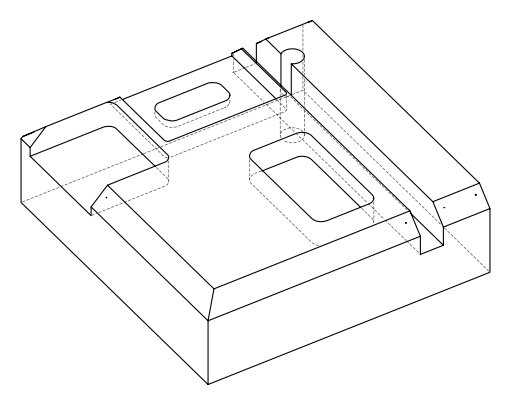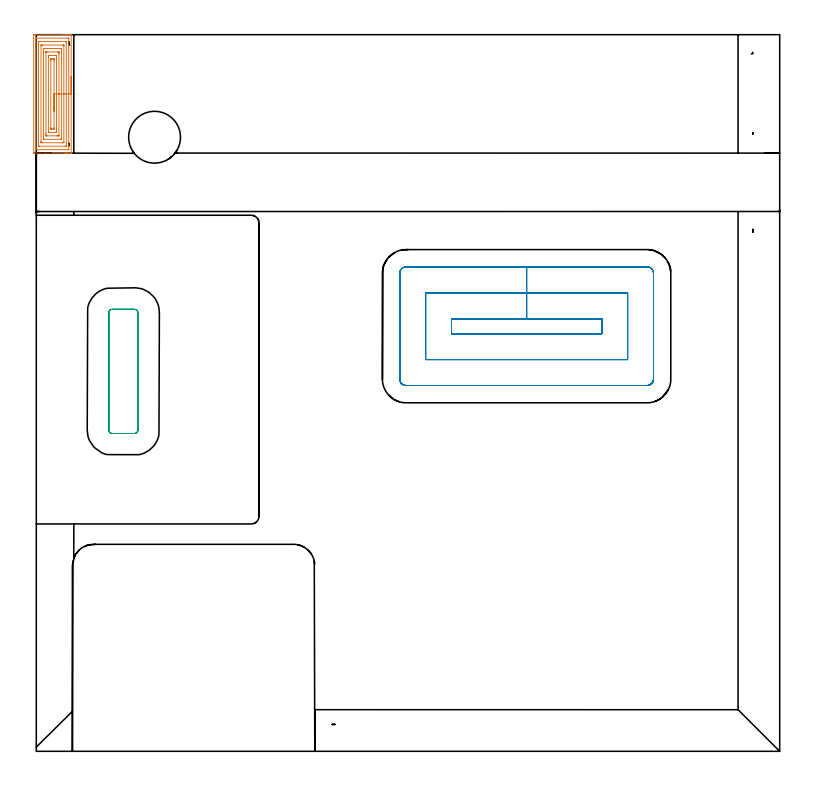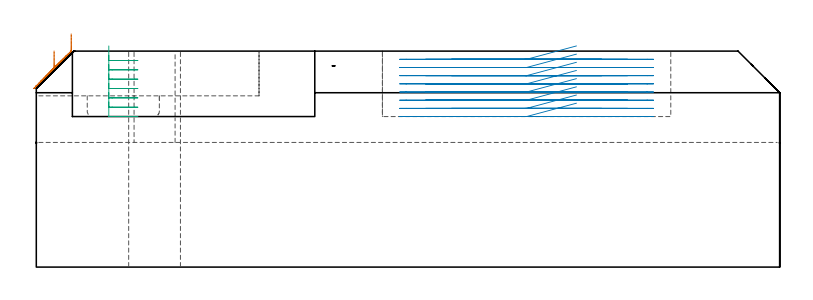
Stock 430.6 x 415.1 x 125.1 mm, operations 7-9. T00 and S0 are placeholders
(PLAN: 13 operations, 6 tool changes, 280.7 min)
(1 AREA_MILL | FG_CHAMFER_SURFACE | UGT0205_001 | 1.1 min | 8317 mm3)
(2 AREA_MILL_1 | FG_CHAMFER_SURFACE_1 | UGT0205_001 | 7.94 min | 29076 mm3)
(3 AREA_MILL_2 | FG_CHAMFER_SURFACE_2 | UGT0205_001 | 22 min | 92930 mm3)
(4 AREA_MILL_3 | FG_CHAMFER_SURFACE_3 | UGT0205_001 | 0.39 min | 4302 mm3)
(5 AREA_MILL_4 | FG_CHAMFER_SURFACE_4 | UGT0205_001 | 5.28 min | 22315 mm3)
(6 AREA_MILL_5 | FG_CHAMFER_SURFACE_5 | UGT0205_001 | 18.88 min | 76219 mm3)
(7 AREA_MILL_6 | FG_CHAMFER_SURFACE_6 | UGT0205_001 | 4.74 min | 18047 mm3)
(8 MILL_RECTANGULAR_POCKET | POCKET_RECTANGULAR_STRAIGHT | UGT0201_094 | Follow Part, ap 5, ae 75% | 16.33 min | 555409 mm3)
(9 MILL_RECTANGULAR_POCKET_1 | POCKET_RECTANGULAR_STRAIGHT_1 | NXT0201_007 | Follow Part, ap 6.25, ae 75% | 3.39 min | 146269 mm3)
(10 MILL_SLOT | SLOT_PARTIAL_RECTANGULAR | NXT0201_009 | Follow Part, ap 2, ae 75% | 158.2 min | 493099 mm3)
(11 MILL_SLOT_1 | SLOT_PARTIAL_RECTANGULAR_1 | UGT0201_094 | Follow Part, ap 5, ae 75% | 27.92 min | 630699 mm3)
(12 MILL_RECTANGULAR_SLOT | SLOT_RECTANGULAR | UGT0201_004 | Follow Part, ap 8, ae 75% | 14.06 min | 765922 mm3)
(13 INDEXABLE_INSERT_DRILL_THROUGH_HOLE_FROM_SOLID | STEP1HOLE | NXT0302_031 | 0.52 min | 78790 mm3)
(TOOL UGT0205_001 | Chamfer Mill 20 x 3 x 45 deg. | D20 FL50 Z2)
(TOOL UGT0201_094 | End mill 20 mm | D20 FL38 Z4)
(TOOL NXT0201_007 | ENDMILL 25mm [R216.25-25050GCK54P 1620] | D25 R3 FL54 Z5)
(TOOL NXT0201_009 | ENDMILL 8mm [2P460-0800-NA 1630] | D8 FL26 Z6)
(TOOL UGT0201_004 | End Mill 32 mm | D32 FL53 Z6)
(TOOL NXT0302_031 | Index. Insert Drill 30mm [880-D3000L32-05] | D30 PA176 FL150 Z2)
(OP 7 AREA_MILL_6)
G17 G21 G94 G90
T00 M6
G54
G17 G0 G90 X20.2 Y390.8 S1061 M3
G43 Z135.1 H0
G94 G1 Y390.762 Z134.228 F250.
Y390.648 Z133.363
Y390.459 Z132.512
Y390.197 Z131.68
Y389.863 Z130.874
Y389.46 Z130.1
Y388.992 Z129.364
Y388.46 Z128.672
Y387.871 Z128.029
Y387.228 Z127.44
Y386.536 Z126.908
Y385.8 Z126.44
Y385.026 Z126.037
Y384.22 Z125.703
Y383.388 Z125.441
Y382.537 Z125.252
Y381.672 Z125.138
Y380.8 Z125.1
Y346.602
X20.197 Y346.51 Z125.089
X20.168 Y346.507 Z125.06
X19.925 Y346.5 Z124.824
X18.233 Z123.132
X17.821 Z122.718
X17.616 Z122.513
X16.93 Z121.827
X16.724 Z121.622
X16.038 Z120.932
X5.394 Z110.291
X-1.133 Z103.763
X-1.249 Y346.501 Z103.647
X-1.491 Y346.51 Z103.405
X-1.499 Y346.75 Z103.399
X-1.5 Y347.047 Z103.4
Y414.553
X-1.496 Y414.853 Z103.402
X-1.491 Y415.09 Z103.405
X-1.248 Y415.1 Z103.649
X15.489 Z120.384
X16.038 Z120.932
X16.724 Z121.622
X16.93 Z121.827
X17.616 Z122.513
X17.821 Z122.718
X18.233 Z123.132
X19.193 Z124.092
X19.605 Z124.503
X19.926 Z124.824
X20.168 Y415.093 Z125.06
X20.197 Y415.09 Z125.089
X20.2 Y414.998 Z125.1
Y380.8
X18.786 Z123.686
Y348.751
X18.784 Y348.678 Z123.684
X18.78 Y348.534 Z123.68
X18.777 Y348.508 Z123.677
X18.773 Y348.506 Z123.673
X18.754 Y348.502 Z123.654
X18.713 Y348.501 Z123.613
X0.31 Z105.21
X-0.013 Y348.507 Z104.887
X-0.058 Y348.51 Z104.842
X-0.079 Y348.517 Z104.821
X-0.086 Y348.823 Z104.814
X-0.085 Y412.849 Z104.815
X-0.084 Y412.922 Z104.816
X-0.08 Y413.065 Z104.82
X-0.077 Y413.092 Z104.823
X-0.073 Y413.094 Z104.827
X-0.053 Y413.098 Z104.847
X-0.013 Y413.099 Z104.887
X18.39 Z123.29
X18.713 Y413.093 Z123.613
X18.758 Y413.09 Z123.658
X18.779 Y413.083 Z123.679
X18.785 Y412.777 Z123.685
X18.786 Y380.8 Z123.686
X17.372 Z122.272
X17.371 Y350.6 Z122.271
X17.37 Y350.545 Z122.27
X17.368 Y350.519 Z122.268
X17.366 Y350.513 Z122.266
X17.329 Y350.509 Z122.229
X17.13 Y350.502 Z122.03
X17.029 Y350.5 Z121.929
X1.67 Y350.501 Z106.57
X1.471 Y350.505 Z106.371
X1.342 Y350.51 Z106.242
X1.335 Y350.539 Z106.235
X1.333 Y350.6 Z106.233
X1.329 Y351.039 Z106.229
Y411.
X1.33 Y411.055 Z106.23
X1.332 Y411.081 Z106.232
X1.334 Y411.087 Z106.234
X1.371 Y411.091 Z106.271
X1.571 Y411.098 Z106.471
X1.671 Y411.1 Z106.571
X17.03 Y411.099 Z121.93
X17.229 Y411.095 Z122.129
X17.358 Y411.09 Z122.258
X17.365 Y411.061 Z122.265
X17.367 Y411. Z122.267
X17.371 Y410.561 Z122.271
X17.372 Y380.8 Z122.272
X15.957 Z120.857
Y352.86
X15.955 Y352.658 Z120.855
X15.953 Y352.558 Z120.853
X15.951 Y352.516 Z120.851
X15.905 Y352.509 Z120.805
X15.146 Y352.501 Z120.046
X15.022 Y352.5 Z119.922
X3.429 Y352.501 Z108.329
X2.776 Y352.51 Z107.676
X2.749 Y352.518 Z107.649
X2.747 Y352.555 Z107.647
X2.745 Y352.645 Z107.645
X2.743 Y352.824 Z107.643
Y353.184
Y408.74
X2.745 Y408.942 Z107.645
X2.747 Y409.042 Z107.647
X2.749 Y409.084 Z107.649
X2.795 Y409.091 Z107.695
X3.554 Y409.099 Z108.454
X3.678 Y409.1 Z108.578
X15.271 Y409.099 Z120.171
X15.924 Y409.09 Z120.824
X15.951 Y409.082 Z120.851
X15.953 Y409.045 Z120.853
X15.955 Y408.955 Z120.855
X15.957 Y408.776 Z120.857
Y408.416
Y380.8
X14.543 Z119.443
Y355.642
X14.54 Y355.041 Z119.44
X14.536 Y354.76 Z119.436
X14.519 Y354.51 Z119.419
X14.254 Y354.505 Z119.154
X13.905 Y354.501 Z118.805
X4.446 Z109.346
X4.265 Y354.503 Z109.165
X4.199 Y354.506 Z109.099
X4.168 Y354.509 Z109.068
X4.164 Y354.563 Z109.064
X4.16 Y354.753 Z109.06
X4.157 Y355.041 Z109.057
Y405.958
X4.161 Y406.559 Z109.061
X4.164 Y406.84 Z109.064
X4.181 Y407.09 Z109.081
X4.446 Y407.095 Z109.346
X4.795 Y407.099 Z109.695
X14.254 Z119.154
X14.435 Y407.097 Z119.335
X14.501 Y407.094 Z119.401
X14.532 Y407.091 Z119.432
X14.536 Y407.037 Z119.436
X14.54 Y406.847 Z119.44
X14.542 Y406.559 Z119.442
X14.543 Y380.8 Z119.443
X13.129 Z118.029
X13.128 Y356.654 Z118.028
X13.127 Y356.572 Z118.027
X13.125 Y356.532 Z118.025
X13.123 Y356.518 Z118.023
X13.107 Y356.51 Z118.007
X12.787 Y356.502 Z117.687
X12.471 Y356.501 Z117.371
X11.898 Y356.5 Z116.798
X6.229 Y356.501 Z111.129
X5.652 Y356.504 Z110.552
X5.596 Y356.51 Z110.496
X5.578 Y356.523 Z110.478
X5.575 Y356.58 Z110.475
X5.573 Y356.817 Z110.473
X5.571 Y357.473 Z110.471
Y357.706
X5.572 Y404.947 Z110.472
X5.573 Y405.028 Z110.473
X5.575 Y405.068 Z110.475
X5.577 Y405.082 Z110.477
X5.593 Y405.09 Z110.493
X5.913 Y405.098 Z110.813
X6.229 Y405.099 Z111.129
X6.802 Y405.1 Z111.702
X12.471 Y405.099 Z117.371
X13.048 Y405.096 Z117.948
X13.104 Y405.09 Z118.004
X13.122 Y405.077 Z118.022
X13.125 Y405.02 Z118.025
X13.127 Y404.783 Z118.027
X13.129 Y404.128 Z118.029
Y403.894
Y380.8
X11.715 Z116.615
X11.714 Y359.348 Z116.614
X11.709 Y358.594 Z116.609
X11.708 Y358.529 Z116.608
X11.7 Y358.509 Z116.6
X11.67 Y358.504 Z116.57
X11.579 Y358.502 Z116.479
X10.782 Y358.5 Z115.682
X8.107 Z113.007
X7.214 Y358.501 Z112.114
X7.121 Y358.505 Z112.021
X7.028 Y358.51 Z111.928
X6.992 Y358.521 Z111.892
X6.989 Y358.55 Z111.889
X6.987 Y358.594 Z111.887
X6.986 Y358.728 Z111.886
Y402.252
X6.991 Y403.006 Z111.891
X6.992 Y403.071 Z111.892
X7. Y403.091 Z111.9
X7.031 Y403.096 Z111.931
X7.121 Y403.098 Z112.021
X7.918 Y403.1 Z112.818
X10.593 Z115.493
X11.486 Y403.099 Z116.386
X11.579 Y403.095 Z116.479
X11.672 Y403.09 Z116.572
X11.708 Y403.079 Z116.608
X11.711 Y403.05 Z116.611
X11.713 Y403.006 Z116.613
X11.714 Y402.872 Z116.614
X11.715 Y380.8 Z116.615
X10.3 Z115.2
Y361.259
X10.299 Y360.757 Z115.199
X10.296 Y360.589 Z115.196
X10.294 Y360.53 Z115.194
X10.29 Y360.51 Z115.19
X10.271 Y360.508 Z115.171
X10.177 Y360.504 Z115.077
X9.796 Y360.5 Z114.696
X9.666 Z114.566
X8.774 Z113.674
X8.511 Y360.501 Z113.411
X8.445 Y360.503 Z113.345
X8.414 Y360.508 Z113.314
X8.406 Y360.512 Z113.306
X8.404 Y360.519 Z113.304
X8.401 Y360.584 Z113.301
X8.4 Y360.873 Z113.3
Y361.259
Y400.341
X8.401 Y400.843 Z113.301
X8.404 Y401.011 Z113.304
X8.406 Y401.07 Z113.306
X8.41 Y401.09 Z113.31
X8.429 Y401.092 Z113.329
X8.523 Y401.096 Z113.423
X8.904 Y401.1 Z113.804
X9.034 Z113.934
X9.926 Z114.826
X10.189 Y401.099 Z115.089
X10.255 Y401.097 Z115.155
X10.286 Y401.092 Z115.186
X10.294 Y401.088 Z115.194
X10.296 Y401.081 Z115.196
X10.299 Y401.017 Z115.199
X10.3 Y400.727 Z115.2
Y400.341
Y380.8
Y379.928 Z115.238
Y379.064 Z115.352
Y378.212 Z115.541
Y377.38 Z115.804
Y376.574 Z116.137
Y375.8 Z116.54
Y375.064 Z117.009
Y374.372 Z117.54
Y373.729 Z118.129
Y373.14 Z118.773
Y372.609 Z119.465
Y372.14 Z120.2
Y371.737 Z120.974
Y371.403 Z121.78
Y371.141 Z122.612
Y370.952 Z123.464
Y370.838 Z124.329
Y370.8 Z125.2
G0 Z135.1
M5
M2
(OP 8 MILL_RECTANGULAR_POCKET)
G17 G21 G94 G90
T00 M6
G54
G17 G0 G90 X312.877 Y250.6 S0 M3
G43 Z135.1 H0
Z128.1
G94 G1 X284. Z120.362 F250.
X240.5 F500.
Y241.9
X327.5
Y250.6
X284.
Y265.6
X225.5
Y226.9
X342.5
Y265.6
X284.
Y280.6
X214.2
G3 X210.5 Y276.9 R3.7
G1 Y215.6
G3 X214.2 Y211.9 R3.7
G1 X353.8
G3 X357.5 Y215.6 R3.7
G1 Y276.9
G3 X353.8 Y280.6 R3.7
G1 X284.
X283.
G0 X312.877 Y250.6 Z123.362
G1 X284. Z115.625 F250.
X240.5 F500.
Y241.9
X327.5
Y250.6
X284.
Y265.6
X225.5
Y226.9
X342.5
Y265.6
X284.
Y280.6
X214.2
G3 X210.5 Y276.9 R3.7
G1 Y215.6
G3 X214.2 Y211.9 R3.7
G1 X353.8
G3 X357.5 Y215.6 R3.7
G1 Y276.9
G3 X353.8 Y280.6 R3.7
G1 X284.
X283.
G0 X312.877 Y250.6 Z118.625
G1 X284. Z110.887 F250.
X240.5 F500.
Y241.9
X327.5
Y250.6
X284.
Y265.6
X225.5
Y226.9
X342.5
Y265.6
X284.
Y280.6
X214.2
G3 X210.5 Y276.9 R3.7
G1 Y215.6
G3 X214.2 Y211.9 R3.7
G1 X353.8
G3 X357.5 Y215.6 R3.7
G1 Y276.9
G3 X353.8 Y280.6 R3.7
G1 X284.
X283.
G0 X312.877 Y250.6 Z113.887
G1 X284. Z106.15 F250.
X240.5 F500.
Y241.9
X327.5
Y250.6
X284.
Y265.6
X225.5
Y226.9
X342.5
Y265.6
X284.
Y280.6
X214.2
G3 X210.5 Y276.9 R3.7
G1 Y215.6
G3 X214.2 Y211.9 R3.7
G1 X353.8
G3 X357.5 Y215.6 R3.7
G1 Y276.9
G3 X353.8 Y280.6 R3.7
G1 X284.
X283.
G0 X312.877 Y250.6 Z109.15
G1 X284. Z101.412 F250.
X240.5 F500.
Y241.9
X327.5
Y250.6
X284.
Y265.6
X225.5
Y226.9
X342.5
Y265.6
X284.
Y280.6
X214.2
G3 X210.5 Y276.9 R3.7
G1 Y215.6
G3 X214.2 Y211.9 R3.7
G1 X353.8
G3 X357.5 Y215.6 R3.7
G1 Y276.9
G3 X353.8 Y280.6 R3.7
G1 X284.
X283.
G0 X312.877 Y250.6 Z104.412
G1 X284. Z96.675 F250.
X240.5 F500.
Y241.9
X327.5
Y250.6
X284.
Y265.6
X225.5
Y226.9
X342.5
Y265.6
X284.
Y280.6
X214.2
G3 X210.5 Y276.9 R3.7
G1 Y215.6
G3 X214.2 Y211.9 R3.7
G1 X353.8
G3 X357.5 Y215.6 R3.7
G1 Y276.9
G3 X353.8 Y280.6 R3.7
G1 X284.
X283.
G0 X312.877 Y250.6 Z99.675
G1 X284. Z91.937 F250.
X240.5 F500.
Y241.9
X327.5
Y250.6
X284.
Y265.6
X225.5
Y226.9
X342.5
Y265.6
X284.
Y280.6
X214.2
G3 X210.5 Y276.9 R3.7
G1 Y215.6
G3 X214.2 Y211.9 R3.7
G1 X353.8
G3 X357.5 Y215.6 R3.7
G1 Y276.9
G3 X353.8 Y280.6 R3.7
G1 X284.
X283.
G0 X312.877 Y250.6 Z94.937
G1 X284. Z87.2 F250.
X240.5 F500.
Y241.9
X327.5
Y250.6
X284.
Y265.6
X225.5
Y226.9
X342.5
Y265.6
X284.
Y280.6
X214.2
G3 X210.5 Y276.9 R3.7
G1 Y215.6
G3 X214.2 Y211.9 R3.7
G1 X353.8
G3 X357.5 Y215.6 R3.7
G1 Y276.9
G3 X353.8 Y280.6 R3.7
G1 X284.
X283.
G0 Z135.1
M5
M2
(OP 9 MILL_RECTANGULAR_POCKET_1)
G17 G21 G94 G90
T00 M6
G54
G17 G0 G90 X42. Y251.452 S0 M3
G43 Z135.1 H1
Z128.1
G94 G1 Y220.05 Z119.686 F250.
Y186. F500.
G3 X43.9 Y184.1 R1.9
G1 X56.9
G3 X58.8 Y186. R1.9
G1 Y254.1
G3 X56.9 Y256. R1.9
G1 X43.9
G3 X42. Y254.1 R1.9
G1 Y220.05
Y219.05
G0 Y251.452 Z122.686
G1 Y220.05 Z114.271 F250.
Y186. F500.
G3 X43.9 Y184.1 R1.9
G1 X56.9
G3 X58.8 Y186. R1.9
G1 Y254.1
G3 X56.9 Y256. R1.9
G1 X43.9
G3 X42. Y254.1 R1.9
G1 Y220.05
Y219.05
G0 Y251.452 Z117.271
G1 Y220.05 Z108.857 F250.
Y186. F500.
G3 X43.9 Y184.1 R1.9
G1 X56.9
G3 X58.8 Y186. R1.9
G1 Y254.1
G3 X56.9 Y256. R1.9
G1 X43.9
G3 X42. Y254.1 R1.9
G1 Y220.05
Y219.05
G0 Y251.452 Z111.857
G1 Y220.05 Z103.443 F250.
Y186. F500.
G3 X43.9 Y184.1 R1.9
G1 X56.9
G3 X58.8 Y186. R1.9
G1 Y254.1
G3 X56.9 Y256. R1.9
G1 X43.9
G3 X42. Y254.1 R1.9
G1 Y220.05
Y219.05
G0 Y251.452 Z106.443
G1 Y220.05 Z98.029 F250.
Y186. F500.
G3 X43.9 Y184.1 R1.9
G1 X56.9
G3 X58.8 Y186. R1.9
G1 Y254.1
G3 X56.9 Y256. R1.9
G1 X43.9
G3 X42. Y254.1 R1.9
G1 Y220.05
Y219.05
G0 Y251.452 Z101.029
G1 Y220.05 Z92.614 F250.
Y186. F500.
G3 X43.9 Y184.1 R1.9
G1 X56.9
G3 X58.8 Y186. R1.9
G1 Y254.1
G3 X56.9 Y256. R1.9
G1 X43.9
G3 X42. Y254.1 R1.9
G1 Y220.05
Y219.05
G0 Y251.452 Z95.614
G1 Y220.05 Z87.2 F250.
Y186. F500.
G3 X43.9 Y184.1 R1.9
G1 X56.9
G3 X58.8 Y186. R1.9
G1 Y254.1
G3 X56.9 Y256. R1.9
G1 X43.9
G3 X42. Y254.1 R1.9
G1 Y220.05
Y219.05
G0 Z135.1
M5
M2
